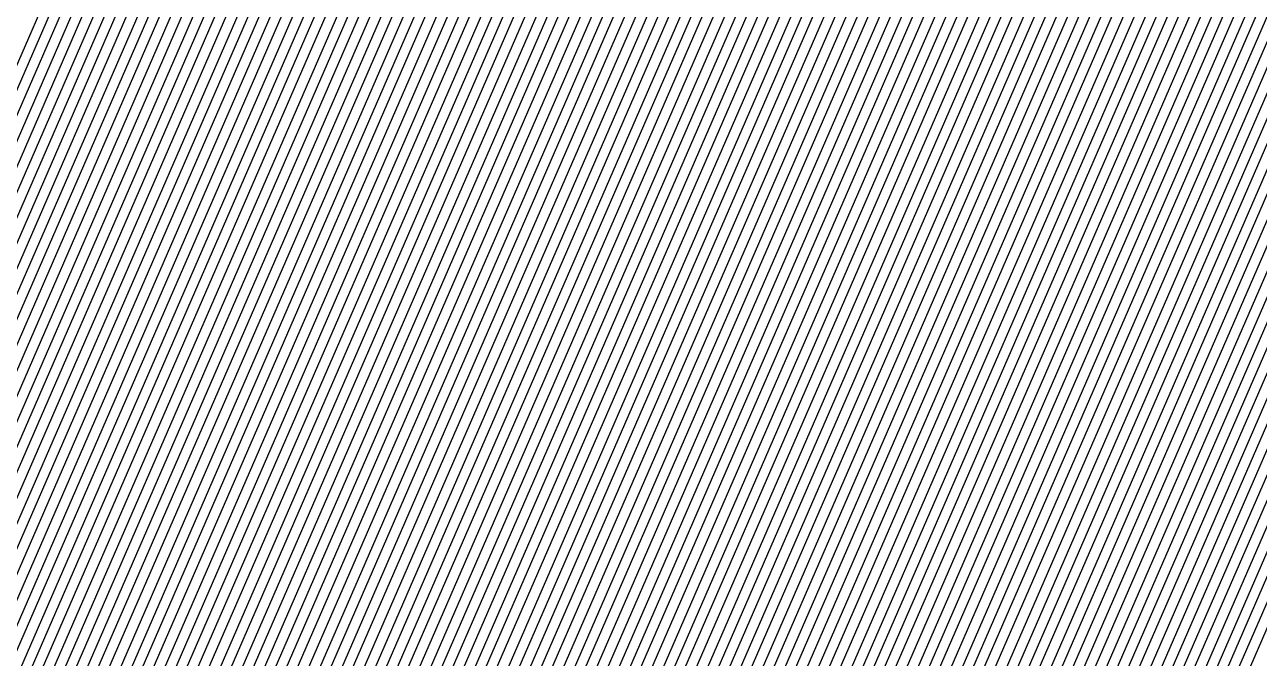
# Model space of a CAD drawing. Extents: x 7084 to 11035, y 13750 to 16729.
# Drawn here: x 7429.2 to 7484.5, y 15183.2 to 15211.6 of the extents above; entities that cross this region are included whole.
import ezdxf

# ---------------------------------------------------------------- set-up
doc = ezdxf.new("R2010")
doc.units = 0
doc.layers.add('Default', color=7, linetype='Continuous')

msp = doc.modelspace()

# ---------------------------------------------------------------- linework, layer by layer
at = {"layer": 'Default'}
for points in [[(7339.738, 15003.836), (7340.881, 15006.393), (7460.087, 15280.666), (7462.036, 15282.954), (7464.254, 15285.308), (7464.456, 15287.663), (7530.019, 15639.448), (7541.939, 15675.223), (7543.217, 15680.268), (7620.7, 16181.116), (7823.35, 16187.078), (7826.509, 16190.038), (8064.921, 16321.212), (8066.265, 16322.356), (8179.51, 16519.117), (8447.723, 16686.066)], [(8446.824, 16682.013), (8180.703, 16516.366), (8068.34, 16321.139), (8066.228, 16319.342), (7829.675, 16189.19), (7824.711, 16184.539), (7623.641, 16178.623), (7546.762, 15681.681), (7544.755, 15673.752), (7532.927, 15638.256), (7467.875, 15289.214), (7467.558, 15285.514), (7464.073, 15281.814), (7461.009, 15278.22), (7342.733, 15006.085), (7340.937, 15002.068), (7092.557, 14516.958), (7092.241, 14510.615), (7447.069, 14185.236), (7449.393, 14181.536), (7733.256, 14104.629), (7744.347, 14112.874)], [(8446.375, 16679.987), (8181.299, 16514.99), (8069.378, 16320.53), (8066.881, 16318.406), (7831.258, 16188.766), (7825.391, 16183.269), (7625.112, 16177.376), (7548.534, 15682.387), (7546.162, 15673.017), (7534.381, 15637.661), (7469.585, 15289.99), (7469.21, 15285.617), (7465.091, 15281.244), (7461.471, 15276.997), (7343.659, 15005.931), (7341.537, 15001.183), (7094.133, 14517.979), (7093.759, 14510.484), (7447.193, 14186.383), (7449.939, 14182.011), (7732.687, 14105.405)], [(7732.118, 14106.182), (7450.486, 14182.485), (7447.317, 14187.53), (7095.277, 14510.352), (7095.709, 14519.001), (7342.137, 15000.299), (7344.585, 15005.777), (7461.932, 15275.773), (7466.109, 15280.674), (7470.862, 15285.72), (7471.295, 15290.765), (7535.835, 15637.065), (7547.57, 15672.282), (7550.307, 15683.093), (7626.582, 16176.13), (7826.072, 16181.999), (7832.841, 16188.342), (8067.535, 16317.471), (8070.416, 16319.921), (8181.895, 16513.615), (8445.925, 16677.96)], [(7345.435, 14995.435), (7349.679, 15004.93), (7464.47, 15269.045), (7471.71, 15277.541), (7479.949, 15286.286), (7480.698, 15295.031), (7543.833, 15633.788), (7555.312, 15668.238), (7560.056, 15686.977), (7634.67, 16169.275), (7829.814, 16175.016), (7841.548, 16186.011), (8071.129, 16312.327), (8076.123, 16316.574), (8185.174, 16506.048), (8443.453, 16666.814)], [(8442.554, 16662.761), (8186.366, 16503.297), (8078.198, 16315.357), (8072.437, 16310.456), (7844.714, 16185.163), (7831.175, 16172.477), (7637.611, 16166.782), (7563.601, 15688.39), (7558.127, 15666.767), (7546.741, 15632.596), (7484.118, 15296.583), (7483.253, 15286.492), (7473.747, 15276.401), (7465.393, 15266.599), (7351.532, 15004.622), (7346.634, 14993.667), (7107.526, 14526.665), (7106.662, 14509.366), (7448.245, 14196.134), (7454.583, 14186.043), (7727.85, 14112.006)], [(7109.101, 14527.687), (7347.234, 14992.782), (7352.458, 15004.468), (7465.854, 15265.376), (7474.765, 15275.831), (7484.905, 15286.595), (7485.827, 15297.358), (7548.195, 15632), (7559.535, 15666.032), (7565.373, 15689.096), (7639.081, 16165.536), (7831.855, 16171.208), (7846.297, 16184.739), (8073.09, 16309.521), (8079.236, 16314.748), (8186.962, 16501.921), (8442.104, 16660.734)], [(7448.493, 14198.428), (7109.698, 14509.104), (7110.677, 14528.708), (7347.834, 14991.898), (7353.384, 15004.314), (7466.316, 15264.152), (7475.784, 15275.262), (7486.558, 15286.698), (7487.537, 15298.134), (7549.65, 15631.405), (7560.943, 15665.296), (7567.146, 15689.802), (7640.551, 16164.289), (7832.535, 16169.938), (7847.88, 16184.315), (8073.744, 16308.585), (8080.273, 16314.14), (8187.558, 16500.545), (8441.655, 16658.708)], [(8163.445, 14024.024), (8116.661, 14042.59), (7766.782, 14148.148), (7724.435, 14116.665), (7457.861, 14188.889), (7448.988, 14203.016), (7115.77, 14508.578), (7116.979, 14532.795), (7350.232, 14988.361), (7357.088, 15003.698), (7468.161, 15259.259), (7479.857, 15272.983), (7493.166, 15287.11), (7494.376, 15301.237), (7555.466, 15629.021), (7566.573, 15662.355), (7574.236, 15692.627), (7646.433, 16159.304), (7835.257, 16164.859), (7854.212, 16182.619), (8076.358, 16304.844), (8084.424, 16311.705), (8189.943, 16495.043), (8439.857, 16650.601)], [(7357.552, 15003.621), (7468.392, 15258.648), (7480.366, 15272.698), (7493.992, 15287.161), (7495.231, 15301.624), (7556.193, 15628.723), (7567.277, 15661.988), (7575.122, 15692.98), (7647.169, 16158.681), (7835.597, 16164.225), (7855.004, 16182.407), (8076.685, 16304.376), (8084.943, 16311.401), (8190.241, 16494.355), (8439.632, 16649.588)], [(8438.733, 16645.535), (8191.433, 16491.603), (8087.018, 16310.184), (8077.992, 16302.505), (7858.17, 16181.559), (7836.958, 16161.685), (7650.11, 16156.188), (7578.667, 15694.393), (7570.092, 15660.517), (7559.101, 15627.532), (7498.65, 15303.176), (7497.296, 15287.367), (7482.403, 15271.558), (7469.315, 15256.201), (7359.404, 15003.313), (7351.731, 14986.15), (7120.919, 14535.35), (7119.565, 14508.249), (7449.297, 14205.884)], [(7352.331, 14985.265), (7360.33, 15003.16), (7469.776, 15254.978), (7483.421, 15270.989), (7498.948, 15287.47), (7500.36, 15303.951), (7560.555, 15626.936), (7571.5, 15659.782), (7580.44, 15695.099), (7651.58, 16154.941), (7837.638, 16160.416), (7859.753, 16181.135), (8078.645, 16301.57), (8088.056, 16309.575), (8192.03, 16490.228), (8438.283, 16643.508)], [(7364.498, 15002.467), (7471.852, 15249.473), (7488.004, 15268.425), (7506.383, 15287.933), (7508.054, 15307.442), (7567.099, 15624.255), (7577.834, 15656.473), (7588.416, 15698.277), (7658.197, 16149.333), (7840.7, 16154.702), (7866.877, 16179.228), (8081.586, 16297.361), (8092.725, 16306.837), (8194.712, 16484.037), (8436.261, 16634.389)], [(7129.432, 14507.395), (7131.16, 14541.992), (7355.629, 14980.402), (7365.424, 15002.313), (7472.314, 15248.25), (7489.022, 15267.855), (7508.035, 15288.036), (7509.764, 15308.218), (7568.553, 15623.659), (7579.242, 15655.738), (7590.189, 15698.983), (7659.668, 16148.086), (7841.381, 16153.433), (7868.46, 16178.804), (8082.24, 16296.426), (8093.763, 16306.228), (8195.308, 16482.661), (8435.811, 16632.362)], [(8435.586, 16631.349), (8195.607, 16481.974), (8094.282, 16305.924), (8082.567, 16295.958), (7869.251, 16178.592), (7841.721, 16152.798), (7660.403, 16147.463), (7591.075, 15699.337), (7579.946, 15655.37), (7569.28, 15623.361), (7510.618, 15308.605), (7508.861, 15288.088), (7489.531, 15267.57), (7472.545, 15247.638), (7365.887, 15002.236), (7355.929, 14979.959), (7131.948, 14542.503), (7130.191, 14507.329), (7450.164, 14213.913), (7463.05, 14193.395), (7719.029, 14124.042)], [(8434.013, 16624.256), (8197.693, 16477.159), (8097.914, 16303.794), (8084.854, 16292.684), (7874.792, 16177.108), (7844.102, 16148.354), (7665.549, 16143.101), (7597.279, 15701.808), (7584.873, 15652.796), (7574.37, 15621.276), (7516.602, 15311.32), (7514.644, 15288.448), (7493.096, 15265.576), (7474.16, 15243.357), (7369.128, 15001.697), (7358.028, 14976.864), (7137.463, 14546.079), (7135.504, 14506.869), (7450.597, 14217.928), (7464.962, 14195.056), (7717.037, 14126.76), (7785.599, 14177.733)], [(8432.665, 16618.176), (8199.482, 16473.032), (8101.027, 16301.968), (8086.815, 16289.878), (7879.541, 16175.836), (7846.144, 16144.545), (7669.961, 16139.362), (7602.597, 15703.927), (7589.096, 15650.591), (7578.732, 15619.488), (7521.732, 15313.647), (7519.6, 15288.757), (7496.151, 15263.866), (7475.544, 15239.687), (7371.907, 15001.235), (7359.827, 14974.211), (7142.189, 14549.144), (7140.058, 14506.475), (7450.968, 14221.369), (7466.601, 14196.479), (7715.33, 14129.09), (7789.941, 14184.56)], [(8201.036, 14055.189), (8116.381, 14088.786), (7791.389, 14186.836), (7714.761, 14129.867), (7467.148, 14196.953), (7451.092, 14222.516), (7141.576, 14506.344), (7143.765, 14550.166), (7360.427, 14973.327), (7372.833, 15001.081), (7476.005, 15238.464), (7497.169, 15263.297), (7521.252, 15288.86), (7523.441, 15314.423), (7580.186, 15618.892), (7590.503, 15649.855), (7604.369, 15704.633), (7671.431, 16138.115), (7846.824, 16143.276), (7881.124, 16175.412), (8087.468, 16288.943), (8102.064, 16301.359), (8200.078, 16471.656), (8432.215, 16616.15)], [(7373.759, 15000.927), (7476.467, 15237.241), (7498.187, 15262.727), (7522.904, 15288.963), (7525.151, 15315.199), (7581.64, 15618.296), (7591.911, 15649.12), (7606.142, 15705.34), (7672.902, 16136.869), (7847.504, 16142.006), (7882.707, 16174.988), (8088.122, 16288.008), (8103.102, 16300.751), (8200.674, 16470.28), (8431.766, 16614.123)], [(7146.128, 14551.699), (7361.326, 14972), (7374.222, 15000.85), (7476.697, 15236.629), (7498.697, 15262.442), (7523.73, 15289.014), (7526.006, 15315.586), (7582.367, 15617.999), (7592.615, 15648.752), (7607.028, 15705.693), (7673.637, 16136.246), (7847.845, 16141.371), (7883.499, 16174.776), (8088.449, 16287.54), (8103.621, 16300.447), (8200.972, 16469.592), (8431.541, 16613.11)], [(8206.565, 14059.772), (8116.34, 14095.58), (7795.007, 14192.525), (7713.338, 14131.808), (7468.513, 14198.139), (7451.402, 14225.384), (7145.371, 14506.015), (7147.704, 14552.72), (7361.926, 14971.116), (7375.148, 15000.696), (7477.159, 15235.406), (7499.715, 15261.872), (7525.382, 15289.117), (7527.716, 15316.362), (7583.821, 15617.403), (7594.022, 15648.017), (7608.801, 15706.399), (7675.107, 16134.999), (7848.525, 16140.102), (7885.082, 16174.352), (8089.102, 16286.605), (8104.658, 16299.838), (8201.568, 16468.217), (8431.091, 16611.083)], [(8430.417, 16608.044), (8202.462, 16466.153), (8106.215, 16298.925), (8090.083, 16285.202), (7887.456, 16173.716), (7849.546, 16138.197), (7677.313, 16133.13), (7611.46, 15707.458), (7596.134, 15646.914), (7586.003, 15616.509), (7530.28, 15317.526), (7527.861, 15289.272), (7501.242, 15261.018), (7477.851, 15233.571), (7376.538, 15000.465), (7362.825, 14969.789), (7150.067, 14554.253), (7147.648, 14505.818), (7451.587, 14227.104), (7469.333, 14198.851), (7712.484, 14132.973)], [(8212.093, 14064.355), (8116.299, 14102.373), (7798.626, 14198.214), (7711.915, 14133.749), (7469.879, 14199.325), (7451.711, 14228.252), (7149.166, 14505.686), (7151.643, 14555.275), (7363.425, 14968.905), (7377.464, 15000.311), (7478.312, 15232.348), (7502.261, 15260.448), (7529.513, 15289.375), (7531.99, 15318.301), (7587.457, 15615.913), (7597.542, 15646.179), (7613.232, 15708.164), (7678.784, 16131.883), (7850.226, 16136.927), (7889.039, 16173.292), (8090.736, 16284.266), (8107.252, 16298.316), (8203.058, 16464.777), (8429.968, 16606.017)], [(8429.518, 16603.99), (8203.655, 16463.402), (8108.29, 16297.708), (8091.39, 16283.331), (7890.622, 16172.868), (7850.906, 16135.658), (7680.254, 16130.637), (7615.005, 15708.871), (7598.949, 15645.443), (7588.911, 15615.317), (7533.7, 15319.077), (7531.165, 15289.478), (7503.279, 15259.878), (7478.774, 15231.124), (7378.39, 15000.157), (7364.025, 14968.021), (7153.219, 14556.297), (7150.684, 14505.555), (7451.835, 14229.399), (7470.425, 14199.799), (7711.346, 14134.526), (7800.073, 14200.49)], [(8216.515, 14068.022), (8116.266, 14107.808), (7801.521, 14202.766), (7710.777, 14135.302), (7470.972, 14200.274), (7451.959, 14230.546), (7152.202, 14505.424), (7154.794, 14557.319), (7364.624, 14967.136), (7379.316, 15000.003), (7479.235, 15229.901), (7504.298, 15259.308), (7532.817, 15289.58), (7535.41, 15319.853), (7590.365, 15614.722), (7600.357, 15644.708), (7616.777, 15709.577), (7681.725, 16129.39), (7851.587, 16134.388), (7892.205, 16172.445), (8092.043, 16282.396), (8109.328, 16297.099), (8204.251, 16462.026), (8429.069, 16601.964)], [(8425.922, 16587.778), (8208.424, 16452.396), (8116.591, 16292.839), (8096.618, 16275.848), (7903.287, 16169.477), (7856.35, 16125.501), (7692.018, 16120.666), (7629.185, 15714.521), (7610.21, 15639.561), (7600.544, 15610.551), (7547.378, 15325.282), (7544.382, 15290.301), (7511.426, 15255.32), (7482.465, 15221.338), (7385.799, 14998.926), (7368.822, 14960.946), (7165.824, 14564.471), (7162.828, 14504.504), (7452.825, 14238.575), (7474.796, 14203.594), (7706.794, 14140.738)], [(8425.248, 16584.738), (8209.318, 16450.333), (8118.148, 16291.926), (8097.599, 16274.445), (7905.661, 16168.841), (7857.37, 16123.596), (7694.223, 16118.796), (7631.844, 15715.58), (7612.322, 15638.458), (7602.725, 15609.657), (7549.942, 15326.446), (7546.86, 15290.456), (7512.954, 15254.465), (7483.157, 15219.504), (7387.188, 14998.695), (7369.721, 14959.62), (7168.187, 14566.004), (7165.105, 14504.306), (7453.011, 14240.296)], [(7371.52, 14956.967), (7389.967, 14998.233), (7484.541, 15215.834), (7516.009, 15252.756), (7551.816, 15290.764), (7555.071, 15328.773), (7607.087, 15607.87), (7616.545, 15636.252), (7637.161, 15717.699), (7698.635, 16115.057), (7859.412, 16119.787), (7910.41, 16167.569), (8099.559, 16271.639), (8121.261, 16290.1), (8211.107, 16446.206), (8423.899, 16578.658)], [(8247.473, 14093.688), (8116.035, 14145.852), (7821.785, 14234.626), (7702.81, 14146.174), (7478.62, 14206.915), (7453.692, 14246.605), (7173.454, 14503.584), (7176.853, 14571.624), (7373.02, 14954.756), (7392.282, 14997.848), (7485.695, 15212.776), (7518.554, 15251.332), (7555.946, 15291.022), (7559.346, 15330.712), (7610.723, 15606.38), (7620.064, 15634.414), (7641.593, 15719.464), (7702.311, 16111.941), (7861.113, 16116.613), (7914.368, 16166.509), (8101.193, 16269.301), (8123.855, 16288.579), (8212.597, 16442.766), (8422.776, 16573.592)], [(7178.008, 14503.189), (7181.58, 14574.689), (7374.819, 14952.103), (7395.061, 14997.386), (7487.079, 15209.106), (7521.61, 15249.622), (7560.903, 15291.331), (7564.475, 15333.039), (7615.085, 15604.593), (7624.287, 15632.208), (7646.91, 15721.583), (7706.722, 16108.202), (7863.154, 16112.804), (7919.117, 16165.238), (8103.154, 16266.495), (8126.968, 16286.753), (8214.386, 16438.639), (8421.427, 16567.512)], [(8420.978, 16565.486), (8214.982, 16437.264), (8128.006, 16286.145), (8103.807, 16265.56), (7920.7, 16164.814), (7863.834, 16111.535), (7708.193, 16106.955), (7648.683, 15722.289), (7625.695, 15631.473), (7616.539, 15603.997), (7566.185, 15333.814), (7562.555, 15291.434), (7522.628, 15249.053), (7487.54, 15207.883), (7395.987, 14997.232), (7375.418, 14951.218), (7183.155, 14575.711), (7179.526, 14503.058), (7454.187, 14251.193), (7480.805, 14208.812), (7700.534, 14149.28)], [(7184.839, 14502.598), (7188.67, 14579.287), (7377.517, 14948.123), (7399.228, 14996.693), (7489.155, 15203.601), (7526.192, 15247.058), (7568.337, 15291.794), (7572.169, 15336.529), (7621.629, 15601.911), (7630.621, 15628.899), (7654.887, 15724.761), (7713.339, 16102.593), (7866.216, 16107.091), (7926.241, 16163.33), (8106.095, 16262.286), (8131.638, 16284.015), (8217.068, 16432.449), (8419.404, 16558.393)], [(8885.572, 13924.409), (8266.016, 14020.82), (8255.213, 14100.104), (8115.977, 14155.363), (7826.851, 14242.591), (7700.818, 14148.892), (7480.532, 14208.575), (7454.125, 14250.619), (7178.767, 14503.124), (7182.368, 14575.2), (7375.118, 14951.661), (7395.524, 14997.309), (7487.31, 15208.494), (7522.119, 15249.338), (7561.729, 15291.382), (7565.33, 15333.427), (7615.812, 15604.295), (7624.991, 15631.841), (7647.797, 15721.936), (7707.458, 16107.579), (7863.494, 16112.17), (7919.909, 16165.026), (8103.481, 16266.027)], [(7825.051, 16183.904), (7624.376, 16178), (7547.648, 15682.034), (7545.459, 15673.385), (7533.654, 15637.959), (7468.73, 15289.602), (7468.384, 15285.565), (7464.582, 15281.529), (7461.24, 15277.608), (7343.196, 15006.008), (7341.237, 15001.626), (7093.345, 14517.469), (7093, 14510.549), (7447.131, 14185.81), (7449.666, 14181.774), (7732.971, 14105.017), (7745.071, 14114.012), (8116.909, 14001.829), (8130.275, 13996.525), (8131.312, 13988.913), (8928.108, 13864.922)], [(7622.171, 16179.869), (7544.989, 15680.974), (7543.347, 15674.488), (7531.473, 15638.852), (7466.165, 15288.438), (7465.906, 15285.411), (7463.054, 15282.384), (7460.548, 15279.443), (7341.807, 15006.239), (7340.338, 15002.952), (7090.982, 14515.936), (7090.723, 14510.746), (7446.945, 14184.089), (7448.847, 14181.062), (7733.825, 14103.852), (7742.899, 14110.598), (8116.933, 13997.753), (8126.958, 13993.775), (8127.736, 13988.066), (8929.238, 13863.342)], [(8908.158, 13892.823), (8194.492, 14003.878), (8188.874, 14045.106), (8116.472, 14073.841), (7783.428, 14174.319), (7717.891, 14125.596), (7464.143, 14194.344), (7450.411, 14216.207), (7133.227, 14507.066), (7135.099, 14544.546), (7357.128, 14978.191), (7367.739, 15001.928), (7473.467, 15245.192), (7491.568, 15266.43), (7512.165, 15288.294), (7514.038, 15310.157), (7572.188, 15622.169), (7582.761, 15653.899), (7594.62, 15700.749), (7663.344, 16144.97), (7843.082, 16150.259), (7872.417, 16177.744)], [(8906.275, 13895.455), (8200.452, 14005.29), (8194.403, 14049.689), (8116.43, 14080.634), (7787.046, 14180.009), (7716.468, 14127.537), (7465.509, 14195.53), (7450.721, 14219.075), (7137.022, 14506.738), (7139.038, 14547.101), (7358.628, 14975.98), (7370.055, 15001.543), (7474.621, 15242.134), (7494.114, 15265.006), (7516.296, 15288.551), (7518.312, 15312.096), (7575.824, 15620.68), (7586.28, 15652.061), (7599.052, 15702.515), (7667.02, 16141.854), (7844.783, 16147.085), (7876.375, 16176.684)], [(7647.904, 16158.057), (7576.009, 15693.334), (7567.981, 15661.62), (7556.92, 15628.425), (7496.086, 15302.012), (7494.818, 15287.213), (7480.875, 15272.413), (7468.623, 15258.036), (7358.015, 15003.544), (7350.832, 14987.476), (7118.555, 14533.817), (7117.288, 14508.446), (7449.112, 14204.163), (7458.407, 14189.363), (7723.866, 14117.442), (7768.23, 14150.424), (8116.645, 14045.308), (8165.656, 14025.857), (8169.458, 13997.949), (8916.063, 13881.768)], [(8912.298, 13887.032), (8181.379, 14000.772), (8176.712, 14035.023), (8116.562, 14058.895), (7775.467, 14161.803), (7721.021, 14121.325), (7461.138, 14191.735), (7449.731, 14209.898), (7124.878, 14507.789), (7126.433, 14538.926), (7353.83, 14983.055), (7362.645, 15002.775), (7470.93, 15251.92), (7485.967, 15269.564), (7503.079, 15287.727), (7504.634, 15305.891), (7564.191, 15625.446), (7575.019, 15657.943), (7584.871, 15696.865), (7655.256, 16151.825), (7839.339, 16157.242)], [(8911.922, 13887.559), (8182.571, 14001.055), (8177.818, 14035.94), (8116.554, 14060.254), (7776.19, 14162.94), (7720.736, 14121.713), (7461.411, 14191.972), (7449.792, 14210.472), (7125.637, 14507.724), (7127.221, 14539.437), (7354.13, 14982.612), (7363.108, 15002.698), (7471.16, 15251.308), (7486.476, 15269.279), (7503.905, 15287.779), (7505.489, 15306.278), (7564.918, 15625.148), (7575.723, 15657.576), (7585.758, 15697.218), (7655.991, 16151.202), (7839.68, 16156.607)], [(7864.855, 16109.63), (7710.399, 16105.086), (7651.342, 15723.348), (7627.806, 15630.37), (7618.72, 15603.103), (7568.749, 15334.978), (7565.033, 15291.588), (7524.155, 15248.198), (7488.233, 15206.048), (7397.376, 14997.001), (7376.318, 14949.892), (7185.519, 14577.244), (7181.803, 14502.861), (7454.372, 14252.914), (7481.624, 14209.524), (7699.68, 14150.445), (7829.746, 14247.143), (8115.944, 14160.798), (8259.635, 14103.771), (8270.784, 14021.95), (8884.066, 13926.515)], [(7708.928, 16106.332), (7649.569, 15722.642), (7626.398, 15631.105), (7617.266, 15603.699), (7567.04, 15334.202), (7563.381, 15291.485), (7523.137, 15248.768), (7487.771, 15207.271), (7396.45, 14997.155), (7375.718, 14950.776), (7183.943, 14576.222), (7180.285, 14502.992), (7454.249, 14251.767), (7481.078, 14209.049), (7700.249, 14149.669), (7828.298, 14244.867), (8115.96, 14158.08), (8257.424, 14101.937), (8268.4, 14021.385), (8884.819, 13925.462)], [(7652.228, 15723.702), (7628.51, 15630.002), (7619.448, 15602.805), (7569.604, 15335.366), (7565.859, 15291.639), (7524.665, 15247.913), (7488.463, 15205.436), (7397.839, 14996.924), (7376.618, 14949.45), (7186.307, 14577.754), (7182.562, 14502.795), (7454.434, 14253.487), (7481.897, 14209.761), (7699.396, 14150.834), (7830.469, 14248.281), (8115.936, 14162.156), (8260.741, 14104.687), (8271.976, 14022.232), (8883.69, 13927.042)], [(7642.479, 15719.817), (7620.768, 15634.046), (7611.45, 15606.082), (7560.201, 15331.1), (7556.773, 15291.073), (7519.064, 15251.047), (7485.925, 15212.164), (7392.745, 14997.771), (7373.319, 14954.314), (7177.641, 14572.135), (7174.213, 14503.518), (7453.754, 14247.178), (7478.893, 14207.152), (7702.526, 14146.562), (7822.509, 14235.764), (8116.026, 14147.21), (8248.579, 14094.604), (8258.863, 14019.126), (8887.83, 13921.251)], [(7638.934, 15718.405), (7617.953, 15635.517), (7608.542, 15607.274), (7556.781, 15329.548), (7553.468, 15290.867), (7517.027, 15252.186), (7485.003, 15214.611), (7390.893, 14998.079), (7372.12, 14956.082), (7174.49, 14570.091), (7171.177, 14503.781), (7453.506, 14244.884), (7477.8, 14206.203), (7703.664, 14145.009), (7819.614, 14231.213), (8116.059, 14141.776), (8244.156, 14090.938), (8254.095, 14017.997), (8889.336, 13919.145)], [(7618.55, 15710.283), (7601.765, 15643.973), (7591.819, 15614.126), (7537.119, 15320.628), (7534.469, 15289.683), (7505.316, 15258.739), (7479.696, 15228.678), (7380.242, 14999.849), (7365.224, 14966.252), (7156.37, 14558.34), (7153.72, 14505.292), (7452.082, 14231.693), (7471.518, 14200.748), (7710.208, 14136.079), (7802.968, 14205.042), (8116.249, 14110.526), (8218.727, 14069.855), (8226.678, 14011.502), (8897.994, 13907.037)], [(7615.891, 15709.224), (7599.653, 15645.076), (7589.638, 15615.019), (7534.555, 15319.465), (7531.991, 15289.529), (7503.788, 15259.593), (7479.004, 15230.513), (7378.853, 15000.08), (7364.324, 14967.579), (7154.007, 14556.808), (7151.443, 14505.489), (7451.897, 14229.972), (7470.698, 14200.036), (7711.062, 14134.914), (7800.797, 14201.628), (8116.274, 14106.449), (8215.41, 14067.105), (8223.101, 14010.655), (8899.123, 13905.458)], [(7591.962, 15699.69), (7580.65, 15655.002), (7570.007, 15623.063), (7511.473, 15308.993), (7509.687, 15288.139), (7490.041, 15267.285), (7472.775, 15247.027), (7366.35, 15002.159), (7356.229, 14979.517), (7132.736, 14543.013), (7130.95, 14507.264), (7450.226, 14214.487), (7463.323, 14193.633), (7718.744, 14124.431), (7781.257, 14170.906), (8116.496, 14069.764), (8185.557, 14042.356), (8190.916, 14003.031), (8909.287, 13891.244)], [(7566.26, 15689.449), (7560.239, 15665.664), (7548.922, 15631.702), (7486.682, 15297.746), (7485.732, 15286.646), (7475.274, 15275.547), (7466.085, 15264.764), (7352.921, 15004.391), (7347.534, 14992.34), (7109.889, 14528.197), (7108.939, 14509.169), (7448.431, 14197.854), (7455.402, 14186.754), (7726.996, 14113.171), (7760.269, 14137.907), (8116.736, 14030.362), (8153.494, 14015.774), (8156.346, 13994.843), (8920.203, 13875.977)], [(7552.966, 15684.153), (7549.681, 15671.179), (7538.017, 15636.171), (7473.859, 15291.929), (7473.341, 15285.874), (7467.637, 15279.82), (7462.624, 15273.938), (7345.975, 15005.546), (7343.036, 14998.973), (7098.072, 14520.534), (7097.554, 14510.155), (7447.502, 14189.251), (7451.305, 14183.197), (7731.264, 14107.347), (7749.413, 14120.839), (8116.859, 14009.982), (8136.909, 14002.024), (8138.465, 13990.607), (8925.85, 13868.08)], [(7529.292, 15639.746), (7463.601, 15287.275), (7463.428, 15285.257), (7461.527, 15283.238), (7459.856, 15281.278), (7340.418, 15006.47), (7339.438, 15004.279), (7088.618, 14514.403), (7088.446, 14510.944), (7446.76, 14182.369), (7448.027, 14180.35), (7734.679, 14102.687), (7740.728, 14107.185), (8116.958, 13993.677), (8123.641, 13991.025), (8124.16, 13987.219), (8930.367, 13861.763)], [(8929.614, 13862.816), (8126.544, 13987.784), (8125.853, 13992.858), (8116.942, 13996.395), (7742.176, 14109.461), (7734.11, 14103.464), (7448.574, 14180.825), (7446.884, 14183.516), (7089.964, 14510.812), (7090.194, 14515.425), (7340.038, 15003.394), (7341.344, 15006.316), (7460.317, 15280.055), (7462.545, 15282.669), (7465.08, 15285.36), (7465.311, 15288.05), (7530.746, 15639.15)], [(7532.2, 15638.554), (7467.02, 15288.826), (7466.732, 15285.462), (7463.563, 15282.099), (7460.779, 15278.831), (7342.27, 15006.162), (7340.638, 15002.51), (7091.77, 14516.447), (7091.482, 14510.681), (7447.007, 14184.663), (7449.12, 14181.299), (7733.54, 14104.24), (7743.623, 14111.736), (8116.925, 13999.112), (8128.064, 13994.691), (8128.928, 13988.349), (8928.861, 13863.869)], [(7535.108, 15637.363), (7470.44, 15290.377), (7470.036, 15285.668), (7465.6, 15280.959), (7461.701, 15276.385), (7344.122, 15005.854), (7341.837, 15000.741), (7094.921, 14518.49), (7094.518, 14510.418), (7447.255, 14186.957), (7450.212, 14182.248), (7732.402, 14105.793), (7746.518, 14116.288), (8116.892, 14004.547), (8132.487, 13998.358), (8133.697, 13989.478), (8927.356, 13865.975)], [(8926.603, 13867.028), (8136.081, 13990.043), (8134.698, 14000.191), (8116.876, 14007.264), (7747.965, 14118.564), (7731.833, 14106.57), (7450.759, 14182.722), (7447.379, 14188.104), (7096.036, 14510.286), (7096.496, 14519.512), (7342.437, 14999.857), (7345.048, 15005.7), (7462.163, 15275.162), (7466.618, 15280.39), (7471.689, 15285.771), (7472.149, 15291.153), (7536.562, 15636.767)], [(8926.226, 13867.554), (8137.273, 13990.325), (8135.804, 14001.108), (8116.867, 14008.623), (7748.689, 14119.701), (7731.549, 14106.958), (7451.032, 14182.959), (7447.441, 14188.678), (7096.795, 14510.221), (7097.284, 14520.023), (7342.736, 14999.415), (7345.512, 15005.623), (7462.394, 15274.55), (7467.128, 15280.105), (7472.515, 15285.823), (7473.004, 15291.541), (7537.289, 15636.469)], [(7538.744, 15635.873), (7474.714, 15292.316), (7474.167, 15285.926), (7468.146, 15279.535), (7462.855, 15273.327), (7346.438, 15005.469), (7343.336, 14998.53), (7098.86, 14521.045), (7098.313, 14510.089), (7447.564, 14189.825), (7451.578, 14183.434), (7730.98, 14107.735), (7750.137, 14121.977), (8116.851, 14011.34), (8138.015, 14002.941), (8139.657, 13990.89), (8925.473, 13868.607)], [(7539.471, 15635.575), (7475.569, 15292.704), (7474.993, 15285.977), (7468.655, 15279.25), (7463.086, 15272.715), (7346.901, 15005.392), (7343.636, 14998.088), (7099.648, 14521.556), (7099.072, 14510.024), (7447.626, 14190.398), (7451.851, 14183.671), (7730.695, 14108.123), (7750.86, 14123.115), (8116.843, 14012.699), (8139.12, 14003.858), (8140.849, 13991.172), (8925.097, 13869.133)], [(7540.198, 15635.277), (7476.424, 15293.092), (7475.819, 15286.029), (7469.164, 15278.965), (7463.316, 15272.104), (7347.364, 15005.315), (7343.936, 14997.646), (7100.435, 14522.067), (7099.831, 14509.958), (7447.688, 14190.972), (7452.124, 14183.908), (7730.411, 14108.511), (7751.584, 14124.253), (8116.834, 14014.058), (8140.226, 14004.774), (8142.041, 13991.455), (8924.721, 13869.66)], [(8924.344, 13870.186), (8143.233, 13991.737), (8141.332, 14005.691), (8116.826, 14015.416), (7752.308, 14125.391), (7730.126, 14108.9), (7452.398, 14184.145), (7447.75, 14191.545), (7100.59, 14509.892), (7101.223, 14522.578), (7344.236, 14997.204), (7347.827, 15005.238), (7463.547, 15271.492), (7469.673, 15278.68), (7476.645, 15286.08), (7477.279, 15293.48), (7540.925, 15634.979)], [(7541.652, 15634.682), (7478.134, 15293.868), (7477.471, 15286.132), (7470.183, 15278.395), (7463.778, 15270.88), (7348.29, 15005.161), (7344.535, 14996.762), (7102.011, 14523.088), (7101.349, 14509.826), (7447.812, 14192.119), (7452.671, 14184.383), (7729.841, 14109.288), (7753.031, 14126.529), (8116.818, 14016.775), (8142.437, 14006.607), (8144.425, 13992.019), (8923.968, 13870.713)], [(7542.379, 15634.384), (7478.988, 15294.256), (7478.297, 15286.183), (7470.692, 15278.111), (7464.009, 15270.269), (7348.753, 15005.084), (7344.835, 14996.32), (7102.799, 14523.599), (7102.108, 14509.761), (7447.874, 14192.692), (7452.944, 14184.62), (7729.557, 14109.676), (7753.755, 14127.666), (8116.81, 14018.134), (8143.543, 14007.524), (8145.617, 13992.302), (8923.591, 13871.239)], [(8923.215, 13871.765), (8146.809, 13992.584), (8144.649, 14008.441), (8116.801, 14019.492), (7754.479, 14128.804), (7729.272, 14110.065), (7453.217, 14184.857), (7447.936, 14193.266), (7102.867, 14509.695), (7103.587, 14524.11), (7345.135, 14995.877), (7349.216, 15005.007), (7464.239, 15269.657), (7471.201, 15277.826), (7479.123, 15286.235), (7479.843, 15294.643), (7543.106, 15634.086)], [(7546.014, 15632.894), (7483.263, 15296.195), (7482.427, 15286.44), (7473.238, 15276.686), (7465.162, 15267.211), (7351.068, 15004.699), (7346.334, 14994.109), (7106.738, 14526.154), (7105.903, 14509.432), (7448.183, 14195.56), (7454.31, 14185.806), (7728.134, 14111.618), (7757.374, 14133.356), (8116.768, 14024.927), (8149.071, 14012.107), (8151.577, 13993.713), (8921.709, 13873.871)], [(8920.956, 13874.924), (8153.962, 13994.278), (8151.283, 14013.941), (8116.752, 14027.645), (7758.821, 14135.632), (7727.565, 14112.394), (7454.856, 14186.28), (7448.307, 14196.707), (7107.421, 14509.301), (7108.314, 14527.176), (7346.934, 14993.224), (7351.995, 15004.545), (7465.623, 15265.987), (7474.256, 15276.116), (7484.079, 15286.543), (7484.972, 15296.97), (7547.468, 15632.298)], [(8919.45, 13877.03), (8158.73, 13995.408), (8155.705, 14017.607), (8116.719, 14033.079), (7761.716, 14140.183), (7726.427, 14113.947), (7455.949, 14187.229), (7448.555, 14199.001), (7110.457, 14509.038), (7111.465, 14529.219), (7348.133, 14991.456), (7353.847, 15004.237), (7466.546, 15263.541), (7476.293, 15274.977), (7487.384, 15286.749), (7488.392, 15298.522), (7550.377, 15631.107)], [(7551.104, 15630.809), (7489.247, 15298.91), (7488.21, 15286.801), (7476.802, 15274.692), (7466.777, 15262.929), (7354.31, 15004.16), (7348.433, 14991.014), (7112.253, 14529.73), (7111.216, 14508.972), (7448.617, 14199.575), (7456.222, 14187.466), (7726.142, 14114.336), (7762.44, 14141.321), (8116.711, 14034.438), (8156.811, 14018.524), (8159.922, 13995.69), (8919.074, 13877.556)], [(8918.698, 13878.083), (8161.114, 13995.972), (8157.916, 14019.44), (8116.703, 14035.797), (7763.164, 14142.459), (7725.858, 14114.724), (7456.495, 14187.703), (7448.678, 14200.148), (7111.975, 14508.906), (7113.04, 14530.241), (7348.733, 14990.571), (7354.773, 15004.083), (7467.008, 15262.317), (7477.311, 15274.407), (7489.036, 15286.852), (7490.102, 15299.297), (7551.831, 15630.511)], [(8918.321, 13878.609), (8162.306, 13996.255), (8159.022, 14020.357), (8116.694, 14037.156), (7763.887, 14143.597), (7725.573, 14115.112), (7456.768, 14187.94), (7448.74, 14200.722), (7112.734, 14508.841), (7113.828, 14530.752), (7349.033, 14990.129), (7355.236, 15004.006), (7467.238, 15261.706), (7477.82, 15274.122), (7489.862, 15286.904), (7490.957, 15299.685), (7552.558, 15630.213)], [(7554.012, 15629.617), (7492.666, 15300.461), (7491.514, 15287.007), (7478.839, 15273.552), (7467.7, 15260.483), (7356.162, 15003.852), (7349.633, 14989.245), (7115.404, 14531.774), (7114.252, 14508.709), (7448.864, 14201.869), (7457.314, 14188.415), (7725.004, 14115.889), (7765.335, 14145.872), (8116.678, 14039.873), (8161.233, 14022.19), (8164.69, 13996.819), (8917.568, 13879.662)], [(8915.686, 13882.294), (8170.651, 13998.231), (8166.762, 14026.773), (8116.637, 14046.667), (7768.953, 14151.562), (7723.582, 14117.83), (7458.68, 14189.601), (7449.174, 14204.737), (7118.047, 14508.381), (7119.343, 14534.328), (7351.132, 14987.034), (7358.478, 15003.467), (7468.853, 15257.424), (7481.385, 15272.128), (7495.644, 15287.264), (7496.941, 15302.4), (7557.647, 15628.128)], [(7558.374, 15627.83), (7497.795, 15302.788), (7496.47, 15287.316), (7481.894, 15271.843), (7469.084, 15256.813), (7358.941, 15003.39), (7351.432, 14986.592), (7120.131, 14534.839), (7118.806, 14508.315), (7449.235, 14205.31), (7458.953, 14189.838), (7723.297, 14118.218), (7769.677, 14152.7), (8116.628, 14048.025), (8167.867, 14027.69), (8171.843, 13998.514), (8915.31, 13882.821)], [(7559.828, 15627.234), (7499.505, 15303.564), (7498.122, 15287.419), (7482.912, 15271.273), (7469.545, 15255.59), (7359.867, 15003.237), (7352.031, 14985.708), (7121.706, 14535.861), (7120.324, 14508.184), (7449.359, 14206.457), (7459.499, 14190.312), (7722.728, 14118.995), (7771.124, 14154.975), (8116.612, 14050.743), (8170.078, 14029.523), (8174.227, 13999.078), (8914.557, 13883.874)], [(7561.283, 15626.638), (7501.215, 15304.339), (7499.775, 15287.521), (7483.93, 15270.704), (7470.007, 15254.366), (7360.793, 15003.083), (7352.631, 14984.823), (7123.282, 14536.883), (7121.842, 14508.052), (7449.483, 14207.604), (7460.046, 14190.786), (7722.159, 14119.771), (7772.572, 14157.251), (8116.595, 14053.46), (8172.29, 14031.357), (8176.611, 13999.643), (8913.804, 13884.926)], [(7562.737, 15626.042), (7502.925, 15305.115), (7501.427, 15287.624), (7484.949, 15270.134), (7470.468, 15253.143), (7361.719, 15002.929), (7353.231, 14983.939), (7124.858, 14537.904), (7123.36, 14507.921), (7449.607, 14208.751), (7460.592, 14191.261), (7721.59, 14120.548), (7774.019, 14159.527), (8116.579, 14056.177), (8174.501, 14033.19), (8178.995, 14000.208), (8913.051, 13885.979)], [(8912.675, 13886.506), (8180.187, 14000.49), (8175.607, 14034.107), (8116.571, 14057.536), (7774.743, 14160.665), (7721.305, 14120.936), (7460.865, 14191.498), (7449.669, 14209.325), (7124.119, 14507.855), (7125.645, 14538.415), (7353.53, 14983.497), (7362.182, 15002.852), (7470.699, 15252.531), (7485.458, 15269.849), (7502.253, 15287.676), (7503.779, 15305.503), (7563.464, 15625.744)], [(7566.372, 15624.553), (7507.199, 15307.054), (7505.557, 15287.882), (7487.495, 15268.709), (7471.622, 15250.085), (7364.035, 15002.544), (7354.73, 14981.728), (7128.797, 14540.459), (7127.155, 14507.592), (7449.916, 14211.619), (7461.958, 14192.447), (7720.167, 14122.489), (7777.638, 14165.216), (8116.538, 14062.971), (8180.029, 14037.773), (8184.955, 14001.62), (8911.169, 13888.612)], [(7567.826, 15623.957), (7508.909, 15307.83), (7507.209, 15287.985), (7488.513, 15268.14), (7472.083, 15248.862), (7364.961, 15002.39), (7355.329, 14980.844), (7130.372, 14541.481), (7128.673, 14507.461), (7450.04, 14212.766), (7462.504, 14192.921), (7719.598, 14123.266), (7779.085, 14167.492), (8116.521, 14065.688), (8182.24, 14039.606), (8187.339, 14002.184), (8910.416, 13889.664)], [(8908.91, 13891.77), (8192.108, 14003.314), (8186.663, 14043.273), (8116.488, 14071.123), (7781.98, 14172.043), (7718.46, 14124.819), (7463.597, 14193.87), (7450.288, 14215.06), (7131.709, 14507.198), (7133.523, 14543.524), (7356.529, 14979.075), (7366.813, 15002.082), (7473.006, 15246.415), (7490.55, 15267), (7510.513, 15288.191), (7512.328, 15309.381), (7570.734, 15622.765)], [(7571.461, 15622.467), (7513.183, 15309.769), (7511.339, 15288.242), (7491.059, 15266.715), (7473.237, 15245.804), (7367.276, 15002.005), (7356.829, 14978.633), (7134.311, 14544.035), (7132.468, 14507.132), (7450.349, 14215.634), (7463.87, 14194.107), (7718.175, 14125.207), (7782.704, 14173.181), (8116.48, 14072.482), (8187.769, 14044.189), (8193.3, 14003.596), (8908.534, 13892.297)], [(8907.781, 13893.35), (8195.684, 14004.161), (8189.98, 14046.023), (8116.463, 14075.199), (7784.151, 14175.457), (7717.606, 14125.984), (7464.416, 14194.581), (7450.473, 14216.781), (7133.986, 14507.001), (7135.887, 14545.057), (7357.428, 14977.749), (7368.202, 15001.851), (7473.698, 15244.58), (7492.077, 15266.146), (7512.991, 15288.345), (7514.893, 15310.545), (7572.916, 15621.871)], [(7573.643, 15621.574), (7515.748, 15310.932), (7513.818, 15288.397), (7492.586, 15265.861), (7473.929, 15243.969), (7368.665, 15001.774), (7357.728, 14977.306), (7136.675, 14545.568), (7134.745, 14506.935), (7450.535, 14217.354), (7464.689, 14194.818), (7717.322, 14126.372), (7784.875, 14176.595), (8116.455, 14076.558), (8191.086, 14046.939), (8196.876, 14004.443), (8907.405, 13893.876)], [(7575.097, 15620.978), (7517.457, 15311.708), (7515.47, 15288.499), (7493.605, 15265.291), (7474.39, 15242.745), (7369.591, 15001.62), (7358.328, 14976.422), (7138.25, 14546.59), (7136.263, 14506.804), (7450.659, 14218.501), (7465.236, 14195.293), (7716.753, 14127.149), (7786.323, 14178.871), (8116.439, 14079.275), (8193.297, 14048.773), (8199.26, 14005.008), (8906.652, 13894.929)], [(7576.551, 15620.382), (7519.167, 15312.484), (7517.122, 15288.602), (7494.623, 15264.721), (7474.852, 15241.522), (7370.518, 15001.466), (7358.927, 14975.538), (7139.826, 14547.611), (7137.781, 14506.672), (7450.783, 14219.649), (7465.782, 14195.767), (7716.184, 14127.925), (7787.77, 14181.146), (8116.422, 14081.993), (8195.508, 14050.606), (8201.644, 14005.573), (8905.899, 13895.982)], [(8905.523, 13896.508), (8202.836, 14005.855), (8196.614, 14051.523), (8116.414, 14083.351), (7788.494, 14182.284), (7715.899, 14128.313), (7466.055, 14196.004), (7450.845, 14220.222), (7138.54, 14506.606), (7140.614, 14548.122), (7359.227, 14975.095), (7370.981, 15001.389), (7475.082, 15240.911), (7495.132, 15264.436), (7517.948, 15288.654), (7520.022, 15312.872), (7577.278, 15620.084)], [(8904.393, 13898.087), (8206.412, 14006.702), (8199.931, 14054.272), (8116.389, 14087.428), (7790.665, 14185.698), (7715.045, 14129.478), (7466.874, 14196.716), (7451.03, 14221.943), (7140.817, 14506.409), (7142.977, 14549.655), (7360.127, 14973.769), (7372.37, 15001.158), (7475.774, 15239.076), (7496.66, 15263.582), (7520.426, 15288.808), (7522.587, 15314.035), (7579.459, 15619.19)], [(8903.64, 13899.14), (8208.797, 14007.267), (8202.142, 14056.106), (8116.373, 14090.145), (7792.112, 14187.974), (7714.476, 14130.255), (7467.421, 14197.19), (7451.154, 14223.09), (7142.335, 14506.278), (7144.553, 14550.677), (7360.726, 14972.885), (7373.296, 15001.004), (7476.236, 15237.852), (7497.678, 15263.012), (7522.078, 15288.911), (7524.296, 15314.811), (7580.913, 15618.594)], [(7583.094, 15617.701), (7526.861, 15315.974), (7524.556, 15289.066), (7499.206, 15262.157), (7476.928, 15236.017), (7374.685, 15000.773), (7361.626, 14971.558), (7146.916, 14552.21), (7144.612, 14506.081), (7451.34, 14224.81), (7468.24, 14197.902), (7713.623, 14131.42), (7794.283, 14191.387), (8116.348, 14094.221), (8205.459, 14058.856), (8212.373, 14008.114), (8902.511, 13900.72)], [(7584.549, 15617.105), (7528.571, 15316.75), (7526.208, 15289.169), (7500.224, 15261.587), (7477.389, 15234.794), (7375.611, 15000.619), (7362.226, 14970.674), (7148.492, 14553.231), (7146.13, 14505.949), (7451.464, 14225.957), (7468.786, 14198.376), (7713.054, 14132.196), (7795.731, 14193.663), (8116.331, 14096.939), (8207.67, 14060.689), (8214.757, 14008.679), (8901.758, 13901.773)], [(7586.73, 15616.211), (7531.135, 15317.913), (7528.687, 15289.323), (7501.752, 15260.733), (7478.082, 15232.959), (7377.001, 15000.388), (7363.125, 14969.347), (7150.855, 14554.764), (7148.407, 14505.752), (7451.649, 14227.678), (7469.606, 14199.088), (7712.2, 14133.361), (7797.902, 14197.077), (8116.307, 14101.015), (8210.987, 14063.439), (8218.333, 14009.526), (8900.629, 13903.352)], [(7588.184, 15615.615), (7532.845, 15318.689), (7530.339, 15289.426), (7502.77, 15260.163), (7478.543, 15231.736), (7377.927, 15000.234), (7363.725, 14968.463), (7152.431, 14555.786), (7149.925, 14505.621), (7451.773, 14228.825), (7470.152, 14199.562), (7711.631, 14134.138), (7799.35, 14199.352), (8116.29, 14103.732), (8213.198, 14065.272), (8220.717, 14010.09), (8899.876, 13904.405)], [(8897.617, 13907.563), (8227.87, 14011.785), (8219.832, 14070.772), (8116.241, 14111.884), (7803.692, 14206.18), (7709.924, 14136.467), (7471.791, 14200.985), (7452.144, 14232.266), (7154.479, 14505.226), (7157.158, 14558.851), (7365.524, 14965.81), (7380.705, 14999.772), (7479.927, 15228.066), (7505.825, 15258.454), (7535.295, 15289.735), (7537.974, 15321.016), (7592.546, 15613.828)], [(8897.241, 13908.09), (8229.062, 14012.067), (8220.938, 14071.688), (8116.233, 14113.243), (7804.416, 14207.317), (7709.639, 14136.856), (7472.064, 14201.222), (7452.206, 14232.84), (7155.238, 14505.161), (7157.946, 14559.362), (7365.824, 14965.368), (7381.168, 14999.695), (7480.158, 15227.455), (7506.334, 15258.169), (7536.121, 15289.786), (7538.829, 15321.404), (7593.273, 15613.53)], [(7594, 15613.232), (7539.684, 15321.792), (7536.947, 15289.838), (7506.843, 15257.884), (7480.389, 15226.843), (7381.631, 14999.618), (7366.123, 14964.926), (7158.733, 14559.873), (7155.997, 14505.095), (7452.268, 14233.413), (7472.337, 14201.46), (7709.355, 14137.244), (7805.139, 14208.455), (8116.224, 14114.602), (8222.044, 14072.605), (8230.254, 14012.349), (8896.865, 13908.616)], [(8896.488, 13909.143), (8231.446, 14012.632), (8223.149, 14073.522), (8116.216, 14115.96), (7805.863, 14209.593), (7709.07, 14137.632), (7472.61, 14201.697), (7452.33, 14233.987), (7156.756, 14505.029), (7159.521, 14560.384), (7366.423, 14964.483), (7382.094, 14999.541), (7480.619, 15226.231), (7507.353, 15257.599), (7537.773, 15289.889), (7540.539, 15322.18), (7594.727, 15612.934)], [(8896.112, 13909.669), (8232.638, 14012.914), (8224.255, 14074.438), (8116.208, 14117.319), (7806.587, 14210.731), (7708.785, 14138.02), (7472.884, 14201.934), (7452.392, 14234.56), (7157.515, 14504.964), (7160.309, 14560.895), (7366.723, 14964.041), (7382.558, 14999.464), (7480.85, 15225.62), (7507.862, 15257.314), (7538.599, 15289.941), (7541.394, 15322.567), (7595.454, 15612.636)], [(8895.735, 13910.196), (8233.83, 14013.196), (8225.361, 14075.355), (8116.2, 14118.678), (7807.31, 14211.869), (7708.501, 14138.409), (7473.157, 14202.171), (7452.454, 14235.134), (7158.274, 14504.898), (7161.097, 14561.406), (7367.023, 14963.599), (7383.021, 14999.387), (7481.081, 15225.008), (7508.371, 15257.029), (7539.425, 15289.992), (7542.248, 15322.955), (7596.182, 15612.338)], [(7596.909, 15612.04), (7543.103, 15323.343), (7540.251, 15290.044), (7508.88, 15256.744), (7481.311, 15224.397), (7383.484, 14999.31), (7367.323, 14963.157), (7161.885, 14561.917), (7159.033, 14504.832), (7452.516, 14235.708), (7473.43, 14202.408), (7708.216, 14138.797), (7808.034, 14213.007), (8116.191, 14120.036), (8226.466, 14076.272), (8235.022, 14013.479), (8895.359, 13910.722)], [(8894.982, 13911.248), (8236.214, 14013.761), (8227.572, 14077.188), (8116.183, 14121.395), (7808.758, 14214.145), (7707.932, 14139.185), (7473.703, 14202.645), (7452.578, 14236.281), (7159.792, 14504.766), (7162.672, 14562.427), (7367.623, 14962.715), (7383.947, 14999.233), (7481.542, 15223.785), (7509.389, 15256.46), (7541.077, 15290.095), (7543.958, 15323.731), (7597.636, 15611.742)], [(8894.606, 13911.775), (8237.406, 14014.043), (8228.677, 14078.105), (8116.175, 14122.754), (7809.482, 14215.283), (7707.647, 14139.573), (7473.976, 14202.883), (7452.64, 14236.855), (7160.551, 14504.701), (7163.46, 14562.938), (7367.922, 14962.273), (7384.41, 14999.157), (7481.773, 15223.173), (7509.898, 15256.175), (7541.904, 15290.147), (7544.813, 15324.119), (7598.363, 15611.445)], [(8893.853, 13912.828), (8239.79, 14014.608), (8230.889, 14079.938), (8116.158, 14125.471), (7810.929, 14217.558), (7707.078, 14140.35), (7474.523, 14203.357), (7452.763, 14238.002), (7162.069, 14504.569), (7165.036, 14563.96), (7368.522, 14961.388), (7385.336, 14999.003), (7482.234, 15221.95), (7510.917, 15255.605), (7543.556, 15290.25), (7546.523, 15324.894), (7599.817, 15610.849)], [(7601.271, 15610.253), (7548.233, 15325.67), (7545.208, 15290.353), (7511.935, 15255.035), (7482.696, 15220.727), (7386.262, 14998.849), (7369.122, 14960.504), (7166.611, 14564.982), (7163.587, 14504.438), (7452.887, 14239.149), (7475.069, 14203.831), (7706.509, 14141.127), (7812.376, 14219.834), (8116.142, 14128.189), (8233.1, 14081.771), (8242.174, 14015.173), (8893.1, 13913.881)], [(7601.998, 15609.955), (7549.087, 15326.058), (7546.034, 15290.404), (7512.444, 15254.75), (7482.926, 15220.115), (7386.725, 14998.772), (7369.422, 14960.062), (7167.399, 14565.493), (7164.346, 14504.372), (7452.949, 14239.722), (7475.342, 14204.069), (7706.225, 14141.515), (7813.1, 14220.972), (8116.134, 14129.547), (8234.206, 14082.688), (8243.366, 14015.455), (8892.724, 13914.407)], [(8891.971, 13915.46), (8245.751, 14016.02), (8236.417, 14084.521), (8116.117, 14132.265), (7814.548, 14223.248), (7705.655, 14142.291), (7475.888, 14204.543), (7453.073, 14240.869), (7165.864, 14504.241), (7168.975, 14566.515), (7370.021, 14959.177), (7387.651, 14998.618), (7483.388, 15218.892), (7513.463, 15254.181), (7547.686, 15290.507), (7550.797, 15326.834), (7603.452, 15609.359)], [(8891.595, 13915.986), (8246.943, 14016.302), (8237.523, 14085.438), (8116.109, 14133.623), (7815.271, 14224.385), (7705.371, 14142.68), (7476.161, 14204.78), (7453.135, 14241.443), (7166.623, 14504.175), (7169.763, 14567.026), (7370.321, 14958.735), (7388.114, 14998.541), (7483.618, 15218.28), (7513.972, 15253.896), (7548.512, 15290.558), (7551.652, 15327.221), (7604.179, 15609.061)], [(8891.218, 13916.513), (8248.135, 14016.585), (8238.628, 14086.355), (8116.101, 14134.982), (7815.995, 14225.523), (7705.086, 14143.068), (7476.435, 14205.017), (7453.197, 14242.016), (7167.382, 14504.109), (7170.55, 14567.536), (7370.621, 14958.293), (7388.578, 14998.464), (7483.849, 15217.669), (7514.481, 15253.611), (7549.338, 15290.61), (7552.507, 15327.609), (7604.906, 15608.763)], [(7605.633, 15608.465), (7553.362, 15327.997), (7550.164, 15290.661), (7514.99, 15253.326), (7484.08, 15217.057), (7389.041, 14998.387), (7370.921, 14957.851), (7171.338, 14568.047), (7168.141, 14504.044), (7453.258, 14242.59), (7476.708, 14205.254), (7704.802, 14143.456), (7816.719, 14226.661), (8116.092, 14136.341), (8239.734, 14087.271), (8249.327, 14016.867), (8890.842, 13917.039)], [(8252.903, 14017.714), (8243.051, 14090.021), (8116.068, 14140.417), (7818.89, 14230.075), (7703.948, 14144.621), (7477.527, 14205.966), (7453.444, 14244.311), (7170.418, 14503.846), (7173.702, 14569.58), (7371.82, 14956.524), (7390.43, 14998.156), (7484.772, 15215.222), (7516.518, 15252.471), (7552.642, 15290.816), (7555.926, 15329.16), (7607.815, 15607.572)], [(8888.96, 13919.671), (8255.287, 14018.279), (8245.262, 14091.854), (8116.051, 14143.134), (7820.337, 14232.351), (7703.379, 14145.398), (7478.073, 14206.44), (7453.568, 14245.458), (7171.936, 14503.715), (7175.277, 14570.602), (7372.42, 14955.64), (7391.356, 14998.002), (7485.233, 15213.999), (7517.536, 15251.901), (7554.294, 15290.919), (7557.636, 15329.936), (7609.269, 15606.976)], [(8888.583, 13920.198), (8256.479, 14018.561), (8246.368, 14092.771), (8116.043, 14144.493), (7821.061, 14233.488), (7703.095, 14145.786), (7478.347, 14206.678), (7453.63, 14246.031), (7172.695, 14503.649), (7176.065, 14571.113), (7372.72, 14955.198), (7391.819, 14997.925), (7485.464, 15213.387), (7518.045, 15251.617), (7555.12, 15290.97), (7558.491, 15330.324), (7609.996, 15606.678)], [(7612.177, 15605.784), (7561.056, 15331.487), (7557.599, 15291.125), (7519.573, 15250.762), (7486.156, 15211.552), (7393.208, 14997.694), (7373.619, 14953.871), (7178.429, 14572.645), (7174.972, 14503.452), (7453.815, 14247.752), (7479.166, 14207.389), (7702.241, 14146.951), (7823.232, 14236.902), (8116.018, 14148.569), (8249.685, 14095.521), (8260.055, 14019.408), (8887.454, 13921.777)], [(7612.904, 15605.486), (7561.91, 15331.875), (7558.425, 15291.176), (7520.082, 15250.477), (7486.387, 15210.941), (7393.671, 14997.617), (7373.919, 14953.429), (7179.216, 14573.156), (7175.731, 14503.386), (7453.877, 14248.325), (7479.439, 14207.626), (7701.956, 14147.339), (7823.956, 14238.04), (8116.01, 14149.928), (8250.79, 14096.438), (8261.247, 14019.691), (8887.077, 13922.304)], [(8886.701, 13922.83), (8262.439, 14019.973), (8251.896, 14097.354), (8116.002, 14151.287), (7824.68, 14239.178), (7701.672, 14147.727), (7479.712, 14207.863), (7453.939, 14248.899), (7176.49, 14503.321), (7180.004, 14573.667), (7374.219, 14952.987), (7394.134, 14997.54), (7486.618, 15210.329), (7520.591, 15250.192), (7559.251, 15291.228), (7562.765, 15332.263), (7613.631, 15605.188)], [(7614.358, 15604.891), (7563.62, 15332.651), (7560.077, 15291.279), (7521.1, 15249.907), (7486.848, 15209.718), (7394.597, 14997.463), (7374.519, 14952.545), (7180.792, 14574.178), (7177.249, 14503.255), (7454.001, 14249.472), (7479.985, 14208.101), (7701.387, 14148.116), (7825.403, 14240.316), (8115.993, 14152.645), (8253.002, 14098.271), (8263.632, 14020.255), (8886.325, 13923.357)], [(7617.993, 15603.401), (7567.894, 15334.59), (7564.207, 15291.537), (7523.646, 15248.483), (7488.002, 15206.659), (7396.913, 14997.078), (7376.018, 14950.334), (7184.731, 14576.733), (7181.044, 14502.926), (7454.311, 14252.34), (7481.351, 14209.286), (7699.965, 14150.057), (7829.022, 14246.005), (8115.952, 14159.439), (8258.53, 14102.854), (8269.592, 14021.667), (8884.442, 13925.989)], [(8883.313, 13927.568), (8273.168, 14022.514), (8261.847, 14105.604), (8115.927, 14163.515), (7831.193, 14249.419), (7699.111, 14151.222), (7482.171, 14209.998), (7454.496, 14254.061), (7183.321, 14502.729), (7187.094, 14578.265), (7376.917, 14949.008), (7398.302, 14996.847), (7488.694, 15204.824), (7525.174, 15247.628), (7566.685, 15291.691), (7570.459, 15335.754), (7620.175, 15602.507)], [(8882.937, 13928.095), (8274.36, 14022.797), (8262.952, 14106.521), (8115.919, 14164.874), (7831.917, 14250.556), (7698.827, 14151.61), (7482.444, 14210.235), (7454.558, 14254.634), (7184.08, 14502.664), (7187.882, 14578.776), (7377.217, 14948.565), (7398.765, 14996.77), (7488.925, 15204.213), (7525.683, 15247.343), (7567.511, 15291.742), (7571.314, 15336.141), (7620.902, 15602.209)], [(8882.184, 13929.147), (8276.744, 14023.361), (8265.164, 14108.354), (8115.903, 14167.591), (7833.364, 14252.832), (7698.257, 14152.387), (7482.99, 14210.71), (7454.682, 14255.781), (7185.598, 14502.532), (7189.458, 14579.798), (7377.817, 14947.681), (7399.691, 14996.616), (7489.386, 15202.99), (7526.701, 15246.774), (7569.163, 15291.845), (7573.024, 15336.917), (7622.356, 15601.614)], [(8277.936, 14023.644), (8266.269, 14109.27), (8115.894, 14168.95), (7834.088, 14253.97), (7697.973, 14152.775), (7483.263, 14210.947), (7454.744, 14256.355), (7186.357, 14502.466), (7190.246, 14580.309), (7378.117, 14947.239), (7400.154, 14996.539), (7489.617, 15202.378), (7527.21, 15246.489), (7569.989, 15291.897), (7573.879, 15337.305), (7623.083, 15601.316)], [(8881.431, 13930.2), (8279.128, 14023.926), (8267.375, 14110.187), (8115.886, 14170.308), (7834.812, 14255.108), (7697.688, 14153.163), (7483.536, 14211.184), (7454.806, 14256.928), (7187.116, 14502.401), (7191.034, 14580.82), (7378.417, 14946.797), (7400.617, 14996.462), (7489.847, 15201.766), (7527.72, 15246.204), (7570.816, 15291.948), (7574.733, 15337.693), (7623.81, 15601.018)], [(7625.264, 15600.422), (7576.443, 15338.468), (7572.468, 15292.051), (7528.738, 15245.634), (7490.309, 15200.543), (7401.544, 14996.308), (7379.016, 14945.912), (7192.609, 14581.842), (7188.634, 14502.269), (7454.93, 14258.075), (7484.083, 14211.658), (7697.119, 14153.94), (7836.259, 14257.384), (8115.87, 14173.026), (8269.586, 14112.02), (8281.513, 14024.491), (8880.678, 13931.253)], [(8282.705, 14024.773), (8270.692, 14112.937), (8115.862, 14174.385), (7836.983, 14258.522), (7696.835, 14154.328), (7484.356, 14211.895), (7454.991, 14258.649), (7189.393, 14502.204), (7193.397, 14582.352), (7379.316, 14945.47), (7402.007, 14996.231), (7490.54, 15199.931), (7529.247, 15245.349), (7573.294, 15292.103), (7577.298, 15338.856), (7625.991, 15600.124)], [(8879.925, 13932.306), (8283.897, 14025.056), (8271.798, 14113.854), (8115.853, 14175.743), (7837.707, 14259.659), (7696.55, 14154.716), (7484.629, 14212.133), (7455.053, 14259.223), (7190.152, 14502.138), (7194.185, 14582.863), (7379.616, 14945.028), (7402.47, 14996.154), (7490.77, 15199.32), (7529.756, 15245.064), (7574.12, 15292.154), (7578.153, 15339.244), (7626.718, 15599.826)], [(8879.549, 13932.832), (8285.089, 14025.338), (8272.903, 14114.77), (8115.845, 14177.102), (7838.43, 14260.797), (7696.266, 14155.105), (7484.902, 14212.37), (7455.115, 14259.796), (7190.911, 14502.072), (7194.973, 14583.374), (7379.916, 14944.586), (7402.933, 14996.077), (7491.001, 15198.708), (7530.266, 15244.779), (7574.946, 15292.206), (7579.008, 15339.632), (7627.445, 15599.528)], [(8881.054, 13930.727), (8280.32, 14024.208), (8268.481, 14111.104), (8115.878, 14171.667), (7835.535, 14256.246), (7697.404, 14153.551), (7483.81, 14211.421), (7454.868, 14257.502), (7187.875, 14502.335), (7191.821, 14581.331), (7378.716, 14946.355), (7401.081, 14996.385), (7490.078, 15201.155), (7528.229, 15245.919), (7571.642, 15292)], [(7542.73, 15290.198), (7510.408, 15255.89), (7482.003, 15222.562), (7384.873, 14999.08), (7368.222, 14961.83), (7164.248, 14563.449), (7161.31, 14504.635), (7452.701, 14237.428), (7474.249, 14203.12), (7707.363, 14139.962), (7810.205, 14216.42), (8116.167, 14124.113), (8229.783, 14079.022), (8238.598, 14014.326), (8894.23, 13912.301)], [(8901.382, 13902.299), (8215.949, 14008.961), (8208.776, 14061.606), (8116.323, 14098.297), (7796.455, 14194.801), (7712.769, 14132.585), (7469.06, 14198.613), (7451.525, 14226.531), (7146.889, 14505.884), (7149.28, 14553.742), (7362.525, 14970.232), (7376.074, 15000.542), (7477.62, 15234.183), (7500.733, 15261.303), (7527.034, 15289.22)], [(8905.146, 13897.035), (8204.028, 14006.137), (8197.719, 14052.439), (8116.406, 14084.71), (7789.217, 14183.422), (7715.614, 14128.702), (7466.328, 14196.242), (7450.907, 14220.796), (7139.299, 14506.541), (7141.402, 14548.633), (7359.527, 14974.653), (7371.444, 15001.312), (7475.313, 15240.299), (7495.642, 15264.151), (7518.774, 15288.705)], [(7504.731, 15287.83), (7486.985, 15268.994), (7471.391, 15250.697), (7363.571, 15002.621), (7354.43, 14982.17), (7128.009, 14539.948), (7126.396, 14507.658), (7449.854, 14211.045), (7461.685, 14192.21), (7720.452, 14122.101), (7776.914, 14164.078), (8116.546, 14061.612), (8178.924, 14036.856), (8183.763, 14001.337), (8911.545, 13888.085)], [(8917.192, 13880.189), (8165.882, 13997.102), (8162.339, 14023.107), (8116.67, 14041.232), (7766.058, 14147.01), (7724.72, 14116.277), (7457.587, 14188.652), (7448.926, 14202.442), (7115.011, 14508.644), (7116.192, 14532.285), (7349.932, 14988.803), (7356.625, 15003.775), (7467.93, 15259.871), (7479.348, 15273.268), (7492.34, 15287.058)], [(7481.601, 15286.389), (7472.729, 15276.971), (7464.931, 15267.822), (7350.605, 15004.776), (7346.035, 14994.551), (7105.95, 14525.643), (7105.144, 14509.498), (7448.121, 14194.986), (7454.037, 14185.568), (7728.419, 14111.229), (7756.65, 14132.218), (8116.777, 14023.569), (8147.966, 14011.191), (8150.385, 13993.431), (8922.086, 13873.345)], [(7472.219, 15277.256), (7464.701, 15268.434), (7350.142, 15004.853), (7345.735, 14994.993), (7105.162, 14525.132), (7104.385, 14509.564), (7448.059, 14194.413), (7453.763, 14185.331), (7728.703, 14110.841), (7755.926, 14131.08), (8116.785, 14022.21), (8146.86, 14010.274), (8149.193, 13993.149), (8922.462, 13872.818)], [(7478.329, 15273.837), (7467.469, 15261.094), (7355.699, 15003.929), (7349.333, 14989.687), (7114.616, 14531.263), (7113.493, 14508.775), (7448.802, 14201.295), (7457.041, 14188.177), (7725.289, 14115.5), (7764.611, 14144.735), (8116.686, 14038.514), (8160.128, 14021.274), (8163.498, 13996.537), (8917.945, 13879.136)], [(7484.44, 15270.419), (7470.238, 15253.755), (7361.256, 15003.006), (7352.931, 14984.381), (7124.07, 14537.394), (7122.601, 14507.986), (7449.545, 14208.178), (7460.319, 14191.024), (7721.874, 14120.16), (7773.296, 14158.389), (8116.587, 14054.819), (8173.395, 14032.273), (8177.803, 13999.925), (8913.428, 13885.453)], [(7504.807, 15259.023), (7479.466, 15229.29), (7379.779, 14999.926), (7364.924, 14966.694), (7155.582, 14557.829), (7152.961, 14505.358), (7452.021, 14231.119), (7471.245, 14200.511), (7710.493, 14135.691), (7802.244, 14203.904), (8116.257, 14109.167), (8217.621, 14068.939), (8225.485, 14011.22), (8898.37, 13906.511)], [(7515.499, 15253.041), (7484.311, 15216.445), (7389.504, 14998.31), (7371.221, 14957.409), (7172.126, 14568.558), (7168.9, 14503.978), (7453.32, 14243.164), (7476.981, 14205.492), (7704.517, 14143.845), (7817.442, 14227.799), (8116.084, 14137.7), (8240.84, 14088.188), (8250.519, 14017.149), (8890.465, 13917.566)]]:
    msp.add_lwpolyline(points, dxfattribs=at)

doc.saveas('drawing.dxf')
